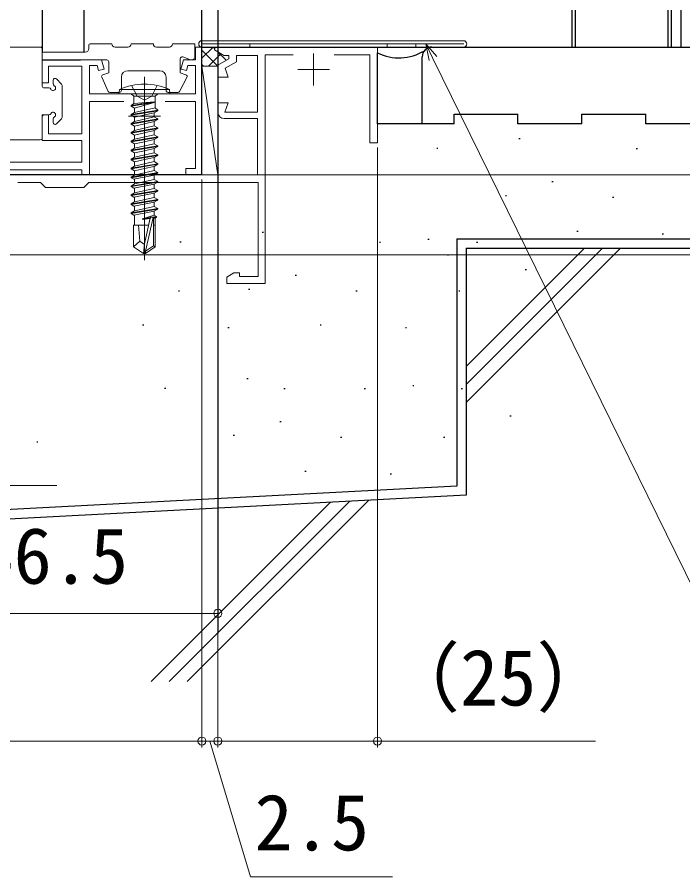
# Model space of a CAD drawing. Units: millimetres, scale not verified. Extents: x -525 to 525, y -783 to 779.
# Drawn here: x -317.5 to -213.2, y -608.2 to -473.6 of the extents above; entities that cross this region are included whole.
import ezdxf
from ezdxf.enums import TextEntityAlignment as Align

# ---------------------------------------------------------------- set-up
doc = ezdxf.new("R2010")
doc.units = ezdxf.units.MM
doc.header["$LTSCALE"] = 4
for name, color, linetype, lineweight in [('0-2_YKK_11', 190, 'Continuous', 18), ('0-3_YKK_11E', 4, 'Continuous', 18), ('0-5_YKK_13', 4, 'Continuous', 18), ('0-6_YKK_D', 6, 'Continuous', 18)]:
    doc.layers.add(name, color=color, linetype=linetype, lineweight=lineweight)
for name, color, linetype in [('0-4_YKK_12', 2, 'Continuous'), ('0-8_YSS_K', 3, 'Continuous'), ('0-9_YSS_KE', 3, 'Continuous')]:
    doc.layers.add(name, color=color, linetype=linetype)
doc.styles.add('ＭＳ ゴシック', font='')
doc.styles.get('ＭＳ ゴシック').set_extended_font_data('MS Gothic')

msp = doc.modelspace()

# ---------------------------------------------------------------- linework, layer by layer
at = {"layer": '0-2_YKK_11', "color": 211}
for p, q in [((-297.542, -486.612), (-297.542, -491.612)), ((-300.042, -489.112), (-295.042, -489.112))]:
    msp.add_line(p, q, dxfattribs=at)
for points in [[(-304.241, -480.312), (-303.857, -481.746), (-304.726, -481.979), (-304.932, -481.212), (-306.142, -481.212), (-306.142, -485.612), (-289.542, -485.612), (-289.542, -481.212), (-290.751, -481.212), (-290.957, -481.979), (-291.826, -481.746), (-291.442, -480.312), (-289.542, -480.312), (-289.542, -478.312), (-288.542, -478.312), (-288.542, -498.312), (-291.042, -498.312), (-291.042, -497.312), (-289.542, -497.312), (-289.542, -486.812), (-294.309, -486.812)], [(-369.542, -496.312), (-307.342, -496.312), (-307.342, -492.912), (-313.542, -492.912), (-313.542, -488.912), (-312.542, -488.912), (-312.542, -491.912), (-307.342, -491.912), (-307.342, -481.312), (-312.542, -481.312), (-312.542, -483.912), (-313.542, -483.912), (-313.542, -480.312), (-304.241, -480.312)], [(-300.774, -486.812), (-306.142, -486.812), (-306.142, -498.312), (-307.342, -498.312), (-307.342, -497.512), (-340.942, -497.512), (-341.542, -498.112), (-347.542, -498.112), (-348.142, -497.512), (-352.809, -497.512)]]:
    msp.add_lwpolyline(points, dxfattribs=at)
at = {"layer": '0-3_YKK_11E'}
for p, q in [((-271.042, -479.312), (-271.042, -484.312)), ((-273.542, -481.812), (-268.542, -481.812))]:
    msp.add_line(p, q, dxfattribs=at)
for points in [[(-286.042, -488.512), (-286.042, -487.012), (-284.414, -487.012), (-284.96, -488.512), (-279.842, -488.512), (-279.842, -479.612), (-283.142, -479.612), (-283.142, -480.593), (-284.921, -481.619), (-284.414, -483.012), (-286.042, -483.012), (-286.042, -481.112), (-284.342, -480.131), (-284.342, -479.612), (-285.11, -479.612), (-286.582, -478.762), (-286.462, -478.312), (-261.042, -478.312), (-261.042, -493.312), (-262.242, -493.312), (-262.242, -479.512), (-267.809, -479.512)], [(-274.275, -479.512), (-278.642, -479.512), (-278.642, -515.312), (-284.642, -515.312), (-284.642, -514.312), (-283.516, -513.662), (-282.642, -513.662), (-282.642, -514.212), (-279.742, -514.212), (-279.742, -499.512), (-306.242, -499.512), (-307.042, -500.312), (-313.042, -500.312), (-313.842, -499.512), (-317.392, -499.512)], [(-322.692, -499.512), (-330.942, -499.512), (-330.942, -513.512), (-326.442, -513.512), (-326.442, -514.212), (-324.042, -514.212), (-324.042, -513.662), (-323.168, -513.662), (-322.042, -514.312), (-322.042, -515.312), (-327.542, -515.312), (-327.542, -514.612), (-332.042, -514.612), (-332.042, -498.312), (-279.842, -498.312), (-279.842, -489.512), (-285.042, -489.512)]]:
    msp.add_lwpolyline(points, dxfattribs=at)
msp.add_arc((-285.042, -488.512), 1, 180.00002, 270, dxfattribs=at)
at = {"layer": '0-4_YKK_12'}
for p, q in [((-313.542, -339.512), (-313.542, -479.055)), ((-307.046, -339.512), (-307.046, -479.112)), ((-286.042, -339.512), (-286.042, -570.089)), ((-230.542, -478.312), (-230.542, -339.512)), ((-230.047, -478.312), (-230.046, -339.512)), ((-215.547, -478.312), (-215.546, -339.512)), ((-215.046, -339.512), (-215.046, -478.312)), ((-213.546, -339.512), (-213.546, -478.312)), ((-288.542, -498.312), (-288.542, -424.028)), ((-288.542, -478.312), (-213.545, -478.312)), ((-288.542, -478.312), (-213.546, -478.312)), ((-313.542, -480.312), (-307.542, -480.312)), ((-288.541, -498.312), (-346.541, -498.312))]:
    msp.add_line(p, q, dxfattribs=at)
at = {"layer": '0-5_YKK_13'}
for p, q in [((-302.642, -477.812), (-306.042, -477.812)), ((-296.142, -477.812), (-299.642, -477.812)), ((-313.844, -478.312), (-321.544, -478.312)), ((-313.544, -478.612), (-313.544, -484.412)), ((-306.842, -479.112), (-313.342, -479.112)), ((-306.242, -478.512), (-306.242, -478.012)), ((-300.142, -478.312), (-302.142, -478.312)), ((-293.642, -478.312), (-295.642, -478.312)), ((-313.542, -479.312), (-313.542, -480.312)), ((-313.542, -480.312), (-303.442, -480.312)), ((-291.942, -482.312), (-291.942, -480.112)), ((-291.538, -479.831), (-290.314, -480.281)), ((-303.142, -480.612), (-303.142, -482.312)), ((-288.542, -481.285), (-286.042, -498.312)), ((-303.221, -485.236), (-304.215, -483.036)), ((-303.142, -482.312), (-304.041, -482.629)), ((-301.142, -485.112), (-301.142, -483.012)), ((-300.142, -482.012), (-295.142, -482.012)), ((-297.542, -482.957), (-297.542, -511.649)), ((-294.142, -483.012), (-294.142, -485.112)), ((-292.057, -485.254), (-290.877, -483.054)), ((-291.942, -482.312), (-291.042, -482.629)), ((-311.844, -483.512), (-311.844, -484.08)), ((-311.332, -483.3), (-310.532, -484.1)), ((-310.444, -489.312), (-310.444, -484.312)), ((-295.542, -484.301), (-296.397, -486.015)), ((-312.477, -484.712), (-313.244, -484.712)), ((-302.948, -485.412), (-301.442, -485.412)), ((-301.542, -485.612), (-301.464, -484.959)), ((-301.542, -485.612), (-293.542, -485.612)), ((-293.62, -484.959), (-301.464, -484.959)), ((-295.467, -485.612), (-295.867, -486.012)), ((-293.842, -485.412), (-292.321, -485.412)), ((-293.542, -485.612), (-293.62, -484.959)), ((-299.642, -487.462), (-296.042, -486.862)), ((-296.042, -486.962), (-299.642, -487.562)), ((-296.042, -486.862), (-299.217, -487.156)), ((-299.092, -487.88), (-296.042, -486.962)), ((-296.397, -486.015), (-297.542, -486.624)), ((-296.042, -486.862), (-296.042, -486.962)), ((-295.867, -487.816), (-295.867, -486.012)), ((-299.642, -487.462), (-299.642, -487.562)), ((-299.642, -487.462), (-299.642, -487.562)), ((-299.642, -487.562), (-299.092, -487.88)), ((-299.642, -488.862), (-295.442, -488.162)), ((-299.642, -488.862), (-299.092, -488.545)), ((-295.867, -487.816), (-299.092, -488.545)), ((-299.092, -487.88), (-299.092, -488.545)), ((-295.992, -488.58), (-299.092, -489.28)), ((-295.442, -488.262), (-295.992, -488.58)), ((-295.992, -488.58), (-295.992, -489.245)), ((-295.867, -487.816), (-295.442, -488.162)), ((-295.442, -488.162), (-295.442, -488.262)), ((-313.544, -489.212), (-313.544, -492.512)), ((-313.244, -488.912), (-312.477, -488.912)), ((-311.844, -489.545), (-311.844, -490.112)), ((-311.332, -490.324), (-310.532, -489.524)), ((-299.642, -488.862), (-299.642, -488.962)), ((-299.642, -490.262), (-295.442, -489.562)), ((-295.442, -489.662), (-299.642, -490.362)), ((-299.642, -490.262), (-299.092, -489.945)), ((-295.992, -489.245), (-299.092, -489.945)), ((-295.992, -489.245), (-299.092, -489.945)), ((-299.092, -489.28), (-299.092, -489.945)), ((-295.442, -489.562), (-295.992, -489.245)), ((-295.442, -489.662), (-295.992, -489.98)), ((-295.442, -489.562), (-295.442, -489.662)), ((-299.642, -490.262), (-299.642, -490.362)), ((-299.642, -490.362), (-299.092, -490.68)), ((-299.642, -491.662), (-295.442, -490.962)), ((-295.442, -491.062), (-299.642, -491.762)), ((-297.542, -490.33), (-299.092, -490.68)), ((-295.992, -490.645), (-299.092, -491.345)), ((-299.092, -490.68), (-299.092, -491.345)), ((-295.992, -489.98), (-297.542, -490.33)), ((-295.992, -489.98), (-295.992, -490.645)), ((-295.442, -490.962), (-295.992, -490.645)), ((-295.442, -490.962), (-295.442, -491.062)), ((-299.642, -491.662), (-299.092, -491.345)), ((-299.642, -491.662), (-299.642, -491.762)), ((-299.642, -491.762), (-299.092, -492.08)), ((-299.642, -493.062), (-295.442, -492.362)), ((-297.542, -491.73), (-299.092, -492.08)), ((-295.992, -492.045), (-299.092, -492.745)), ((-299.092, -492.08), (-299.092, -492.745)), ((-295.992, -491.38), (-297.542, -491.73)), ((-295.442, -492.362), (-295.992, -492.045)), ((-295.442, -492.462), (-295.992, -492.78)), ((-295.442, -492.362), (-295.442, -492.462)), ((-321.544, -492.812), (-313.844, -492.812)), ((-299.642, -493.062), (-299.092, -492.745)), ((-299.642, -493.062), (-299.642, -493.162)), ((-299.642, -494.462), (-295.442, -493.762)), ((-295.442, -493.862), (-299.642, -494.562)), ((-297.542, -493.13), (-299.092, -493.48)), ((-295.992, -493.445), (-299.092, -494.145)), ((-299.092, -493.48), (-299.092, -494.145)), ((-295.992, -492.78), (-297.542, -493.13)), ((-295.992, -492.78), (-295.992, -493.445)), ((-295.442, -493.762), (-295.992, -493.445)), ((-295.442, -493.862), (-295.992, -494.18)), ((-295.442, -493.762), (-295.442, -493.862)), ((-299.642, -494.462), (-299.092, -494.145)), ((-299.642, -494.462), (-299.642, -494.562)), ((-299.642, -494.562), (-299.092, -494.88)), ((-299.642, -495.862), (-295.442, -495.162)), ((-297.542, -494.53), (-299.092, -494.88)), ((-295.992, -494.845), (-299.092, -495.545)), ((-299.092, -494.88), (-299.092, -495.545)), ((-295.992, -494.18), (-297.542, -494.53)), ((-295.992, -494.18), (-295.992, -494.845)), ((-295.442, -495.162), (-295.992, -494.845)), ((-295.442, -495.162), (-295.442, -495.262)), ((-299.642, -495.862), (-299.092, -495.545)), ((-299.642, -495.862), (-299.642, -495.962)), ((-299.642, -497.262), (-295.442, -496.562)), ((-295.442, -496.662), (-299.642, -497.362)), ((-297.542, -495.93), (-299.092, -496.28)), ((-295.992, -496.245), (-299.092, -496.945)), ((-299.092, -496.28), (-299.092, -496.945)), ((-295.992, -495.58), (-295.992, -496.245)), ((-295.442, -496.562), (-295.992, -496.245)), ((-295.442, -496.562), (-295.442, -496.662)), ((-299.642, -497.262), (-299.092, -496.945)), ((-299.642, -497.262), (-299.642, -497.362)), ((-299.642, -497.362), (-299.092, -497.68)), ((-299.642, -498.662), (-295.442, -497.962)), ((-297.542, -497.33), (-299.092, -497.68)), ((-295.992, -497.645), (-299.092, -498.345)), ((-299.092, -497.68), (-299.092, -498.345)), ((-295.992, -496.98), (-297.542, -497.33)), ((-295.442, -497.962), (-295.992, -497.645)), ((-295.442, -497.962), (-295.442, -498.062)), ((-295.442, -498.062), (-299.642, -498.762)), ((-299.642, -498.662), (-299.092, -498.345)), ((-299.642, -498.662), (-299.642, -498.762)), ((-299.642, -498.762), (-299.222, -499.005)), ((-299.642, -500.062), (-295.442, -499.362)), ((-295.992, -498.38), (-299.222, -499.005)), ((-299.092, -498.98), (-299.092, -499.745)), ((-295.992, -499.045), (-299.092, -499.745)), ((-295.442, -498.062), (-295.992, -498.38)), ((-295.992, -498.38), (-295.992, -499.045)), ((-295.442, -499.362), (-295.992, -499.045)), ((-295.442, -499.362), (-295.442, -499.462)), ((-295.442, -499.462), (-299.642, -500.162)), ((-299.642, -500.062), (-299.092, -499.745)), ((-295.992, -499.78), (-299.222, -500.405)), ((-299.092, -500.38), (-299.092, -501.145)), ((-295.992, -500.445), (-299.092, -501.145)), ((-295.442, -499.462), (-295.992, -499.78)), ((-295.992, -499.78), (-295.992, -500.445)), ((-295.442, -500.762), (-295.992, -500.445)), ((-299.642, -501.462), (-295.442, -500.762)), ((-295.442, -500.862), (-299.642, -501.562)), ((-299.642, -501.462), (-299.092, -501.145)), ((-295.992, -501.18), (-299.222, -501.805)), ((-299.092, -501.78), (-299.092, -502.545)), ((-295.992, -501.845), (-299.092, -502.545)), ((-295.442, -500.862), (-295.992, -501.18)), ((-295.992, -501.18), (-295.992, -501.845)), ((-295.442, -502.162), (-295.992, -501.845)), ((-295.442, -500.762), (-295.442, -500.862)), ((-299.642, -502.862), (-295.442, -502.162)), ((-295.442, -502.262), (-299.642, -502.962)), ((-299.642, -502.862), (-299.092, -502.545)), ((-295.992, -502.58), (-299.222, -503.205)), ((-299.092, -503.18), (-299.092, -503.945)), ((-295.992, -503.245), (-299.092, -503.945)), ((-295.442, -502.262), (-295.992, -502.58)), ((-295.992, -502.58), (-295.992, -503.245)), ((-295.442, -503.562), (-295.992, -503.245)), ((-295.442, -502.162), (-295.442, -502.262)), ((-299.642, -504.262), (-295.442, -503.562)), ((-295.442, -503.662), (-299.642, -504.362)), ((-299.642, -504.262), (-299.092, -503.945)), ((-295.992, -503.98), (-299.222, -504.605)), ((-299.092, -504.58), (-299.092, -506.212)), ((-295.442, -503.662), (-295.992, -503.98)), ((-295.992, -503.98), (-295.992, -504.645)), ((-295.442, -503.562), (-295.442, -503.662)), ((-297.842, -505.213), (-296.582, -505.003)), ((-296.634, -505.112), (-297.842, -505.313)), ((-296.647, -505.169), (-297.842, -505.313)), ((-297.842, -505.213), (-297.842, -505.313)), ((-296.632, -505.105), (-297.542, -509.106)), ((-296.199, -505.002), (-297.392, -510.25)), ((-296.259, -504.95), (-295.642, -504.847)), ((-296.142, -505.16), (-296.142, -509.407)), ((-295.862, -506.212), (-295.862, -505.074)), ((-299.242, -506.212), (-299.242, -509.567)), ((-296.884, -506.212), (-299.242, -506.212)), ((-298.242, -508.712), (-298.492, -506.212)), ((-295.842, -506.212), (-296.142, -506.212)), ((-295.842, -506.212), (-295.842, -509.567)), ((-298.242, -508.712), (-299.242, -509.567)), ((-297.542, -509.213), (-298.242, -508.712)), ((-299.242, -509.567), (-297.692, -510.612)), ((-297.542, -509.106), (-297.692, -510.612)), ((-297.542, -509.106), (-297.542, -510.612)), ((-296.142, -509.407), (-297.392, -510.25)), ((-295.842, -509.567), (-297.392, -510.612)), ((-295.842, -509.567), (-296.142, -509.407)), ((-297.692, -510.612), (-297.392, -510.612)), ((-297.392, -510.25), (-297.392, -510.612))]:
    msp.add_line(p, q, dxfattribs=at)
at = {"layer": '0-5_YKK_13', "color": 190}
for p, q in [((-247.542, -477.312), (-288.542, -477.312)), ((-247.542, -477.812), (-288.542, -477.812)), ((-281.042, -478.312), (-281.042, -477.812)), ((-288.542, -478.312), (-281.042, -478.312))]:
    msp.add_line(p, q, dxfattribs=at)
at = {"layer": '0-5_YKK_13'}
for points in [[(-289.642, -479.812), (-289.642, -477.812), (-293.142, -477.812)], [(-299.542, -484.301), (-298.687, -486.015), (-297.542, -486.624)], [(-299.617, -485.612), (-299.217, -486.012), (-295.867, -486.012)], [(-299.642, -487.462), (-299.217, -487.156), (-299.217, -486.012)], [(-295.442, -488.262), (-299.642, -488.962), (-299.092, -489.28)], [(-295.442, -491.062), (-295.992, -491.38), (-295.992, -492.045)], [(-295.442, -492.462), (-299.642, -493.162), (-299.092, -493.48)], [(-295.442, -495.262), (-299.642, -495.962), (-299.092, -496.28)], [(-295.442, -495.262), (-295.992, -495.58), (-297.542, -495.93)], [(-295.442, -496.662), (-295.992, -496.98), (-295.992, -497.645)], [(-299.642, -500.062), (-299.642, -500.162), (-299.222, -500.405)], [(-299.642, -501.462), (-299.642, -501.562), (-299.222, -501.805)], [(-299.642, -502.862), (-299.642, -502.962), (-299.222, -503.205)], [(-299.642, -504.262), (-299.642, -504.362), (-299.222, -504.605)], [(-295.642, -504.847), (-295.992, -504.645), (-297.842, -505.213)], [(-295.642, -504.847), (-295.642, -504.947), (-296.175, -505.036)], [(-295.642, -504.947), (-295.862, -505.074), (-296.142, -505.108)]]:
    msp.add_lwpolyline(points, dxfattribs=at)
at = {"layer": '0-5_YKK_13', "color": 190}
msp.add_lwpolyline([(-259.542, -477.812), (-259.542, -478.312), (-281.042, -478.312), (-281.042, -477.812)], close=True, dxfattribs=at)
msp.add_lwpolyline([(-247.542, -478.312), (-255.042, -478.312), (-255.042, -477.812)], dxfattribs=at)
at = {"layer": '0-5_YKK_13'}
msp.add_lwpolyline([(-286.042, -481.285), (-288.542, -481.285), (-288.542, -498.312), (-286.042, -498.312)], close=True, dxfattribs=at)
for centre, radius, start, end in [((-306.042, -478.012), 0.2, 90, 180), ((-302.142, -477.812), 0.5, 180, 270), ((-300.142, -477.812), 0.5, 270, 0), ((-295.642, -477.812), 0.5, 180, 270), ((-293.642, -477.812), 0.5, 270, 0), ((-313.844, -478.612), 0.3, 0, 90), ((-313.342, -479.312), 0.2, 90, 180), ((-306.842, -478.512), 0.6, 270, 0), ((-303.442, -480.612), 0.3, 0, 90), ((-291.642, -480.112), 0.3, 69.77782, 180), ((-290.142, -479.812), 0.5, 249.77782, 0), ((-311.544, -483.512), 0.3, 45, 180), ((-303.942, -482.912), 0.3, 109.41229, 204.3074), ((-300.142, -483.012), 1, 90, 180), ((-295.142, -483.012), 1, 0, 90), ((-291.142, -482.912), 0.3, 331.80157, 70.58771), ((-313.244, -484.412), 0.3, 180, 270), ((-311.844, -484.712), 0.4, 205.37693, 64.62307), ((-311.544, -484.08), 0.3, 180, 244.62307), ((-310.744, -484.312), 0.3, 0, 45), ((-297.542, -493.612), 9.5, 65.61796, 114.38204), ((-312.477, -485.012), 0.3, 25.37693, 90), ((-302.948, -485.112), 0.3, 204.3074, 270), ((-301.442, -485.112), 0.3, 270, 0), ((-293.842, -485.112), 0.3, 180, 270), ((-292.321, -485.112), 0.3, 270, 331.80157), ((-311.844, -488.912), 0.4, 295.37693, 154.62307), ((-313.244, -489.212), 0.3, 90, 180), ((-312.477, -488.612), 0.3, 270, 334.62307), ((-311.544, -489.545), 0.3, 115.37693, 180), ((-310.744, -489.312), 0.3, 315, 0), ((-311.544, -490.112), 0.3, 180, 315), ((-313.844, -492.512), 0.3, 270, 0), ((-296.39, -505.16), 0.248, 0, 167.19096)]:
    msp.add_arc(centre, radius, start, end, dxfattribs=at)
at = {"layer": '0-5_YKK_13', "color": 190}
for centre, start, end in [((-288.542, -477.812), 90, 180), ((-288.542, -477.812), 180, 270), ((-247.542, -477.812), 0, 90), ((-247.542, -477.812), 270, 0)]:
    msp.add_arc(centre, 0.5, start, end, dxfattribs=at)
at = {"layer": '0-6_YKK_D'}
for p, q in [((-285.842, -478.312), (-138.042, -478.312)), ((-286.042, -489.547), (-286.042, -587.982)), ((-261.042, -494.012), (-261.042, -587.982)), ((-288.542, -499.031), (-288.542, -587.982)), ((-288.542, -499.031), (-288.542, -587.982)), ((-286.042, -499.312), (-286.042, -587.982)), ((-285.842, -498.312), (-138.042, -498.312)), ((-285.842, -498.312), (-58.042, -498.312)), ((-279.142, -498.312), (-98.042, -498.312)), ((-267.138, -498.312), (-58.042, -498.312)), ((-336.542, -510.812), (-58.042, -510.812)), ((-286.042, -555.062), (-286.042, -567.982)), ((-286.042, -566.982), (-332.542, -566.982)), ((-369.542, -586.982), (-288.542, -586.982)), ((-288.542, -586.982), (-291.092, -586.982)), ((-288.542, -586.982), (-286.042, -586.982)), ((-288.542, -586.982), (-286.042, -586.982)), ((-286.042, -586.982), (-283.492, -586.982))]:
    msp.add_line(p, q, dxfattribs=at)
for points in [[(-252.976, -480.402), (-253.487, -477.812), (-251.75, -479.8)], [(-253.487, -477.812), (-252.363, -480.101), (-201.105, -584.449)], [(-347.542, -546.982), (-332.542, -546.982), (-311.264, -546.982)], [(-287.292, -586.982), (-280.917, -608.232), (-258.69, -608.232)], [(-286.042, -586.982), (-261.042, -586.982), (-226.924, -586.982)]]:
    msp.add_lwpolyline(points, dxfattribs=at)
for centre in [(-286.042, -566.982), (-288.542, -586.982), (-288.542, -586.982), (-286.042, -586.982), (-286.042, -586.982), (-261.042, -586.982)]:
    msp.add_circle(centre, 0.637, dxfattribs=at)
at = {"layer": '0-8_YSS_K'}
for p, q in [((-288.542, -480.057), (-286.797, -478.312)), ((-286.069, -481.285), (-288.542, -478.812)), ((-286.539, -478.57), (-286.797, -478.312)), ((-284.746, -480.364), (-286.026, -479.084)), ((-287.525, -481.285), (-285.58, -479.341)), ((-261.041, -490.312), (-261.041, -479.22)), ((-288.314, -481.285), (-288.542, -481.057)), ((-249.043, -488.812), (-239.043, -488.812)), ((-249.043, -490.312), (-249.043, -488.812)), ((-229.043, -488.812), (-219.043, -488.812)), ((-229.043, -490.312), (-229.043, -488.812)), ((-219.043, -490.312), (-219.043, -488.812)), ((-249.043, -490.312), (-261.041, -490.312)), ((-209.043, -490.312), (-219.043, -490.312)), ((-238.902, -492.624), (-238.702, -492.624)), ((-251.773, -494.143), (-251.573, -494.143)), ((-220.539, -494.186), (-220.339, -494.186)), ((-233.719, -499.338), (-233.519, -499.338)), ((-241.024, -501.521), (-240.824, -501.521)), ((-224.231, -501.807), (-224.031, -501.807)), ((-279.118, -507.309), (-278.918, -507.309)), ((-229.827, -507.133), (-229.627, -507.133)), ((-253.139, -508.408), (-252.939, -508.408)), ((-216.462, -507.532), (-216.262, -507.532)), ((-291.989, -508.827), (-291.789, -508.827)), ((-260.755, -508.87), (-260.555, -508.87)), ((-247.142, -509.812), (-207.607, -509.812)), ((-228.641, -509.812), (-247.142, -528.313)), ((-225.812, -509.812), (-247.142, -531.142)), ((-222.984, -509.812), (-247.142, -533.97)), ((-245.524, -508.87), (-245.324, -508.87)), ((-250.106, -510.816), (-249.906, -510.816)), ((-273.935, -514.022), (-273.735, -514.022)), ((-237.909, -513.139), (-237.709, -513.139)), ((-292.225, -516.492), (-292.025, -516.492)), ((-281.24, -516.205), (-281.04, -516.205)), ((-264.447, -516.492), (-264.247, -516.492)), ((-248.332, -516.485), (-248.132, -516.485)), ((-297.821, -521.818), (-297.621, -521.818)), ((-284.457, -522.216), (-284.257, -522.216)), ((-270.043, -521.818), (-269.843, -521.818)), ((-256.678, -522.216), (-256.478, -522.216)), ((-281.51, -530.201), (-281.31, -530.201)), ((-255.532, -531.3), (-255.332, -531.3)), ((-294.381, -531.719), (-294.181, -531.719)), ((-275.695, -531.762), (-275.495, -531.762)), ((-263.147, -531.762), (-262.947, -531.762)), ((-247.917, -531.762), (-247.717, -531.762)), ((-276.327, -536.914), (-276.127, -536.914)), ((-240.301, -536.031), (-240.101, -536.031)), ((-283.632, -539.097), (-283.432, -539.097)), ((-266.839, -539.384), (-266.639, -539.384)), ((-250.724, -539.377), (-250.524, -539.377)), ((-314.412, -540.127), (-314.212, -540.127)), ((-272.435, -544.71), (-272.235, -544.71)), ((-259.07, -545.108), (-258.87, -545.108)), ((-268.421, -549.593), (-296.496, -577.667)), ((-265.437, -549.437), (-293.667, -577.667)), ((-262.452, -549.28), (-290.839, -577.667))]:
    msp.add_line(p, q, dxfattribs=at)
for points in [[(-229.043, -490.312), (-239.043, -490.312), (-239.043, -488.812)], [(-247.142, -509.812), (-247.142, -548.478), (-454.113, -559.325)]]:
    msp.add_lwpolyline(points, dxfattribs=at)
msp.add_arc((-257.697, -472.293), 7.692, 244.23156, 301.2405, dxfattribs=at)
at = {"layer": '0-9_YSS_KE'}
for p, q in [((-252.541, -478.312), (-155.543, -478.312)), ((-254.041, -490.312), (-254.041, -479.812)), ((-248.642, -508.312), (-109.044, -508.312))]:
    msp.add_line(p, q, dxfattribs=at)
msp.add_lwpolyline([(-248.642, -508.312), (-248.642, -547.054), (-454.113, -557.823)], dxfattribs=at)
msp.add_arc((-252.541, -479.812), 1.5, 90, 180, dxfattribs=at)

# ---------------------------------------------------------------- texts
at = {"layer": '0-6_YKK_D', "style": 'ＭＳ ゴシック'}
for s, p in [('46.5', (-324.019, -564.982)), ('（25）', (-260.128, -584.05)), ('2.5', (-280.303, -606.732))]:
    msp.add_text(s, height=8.798, dxfattribs=at).set_placement(p, align=Align.BOTTOM_LEFT)

doc.saveas('drawing.dxf')
